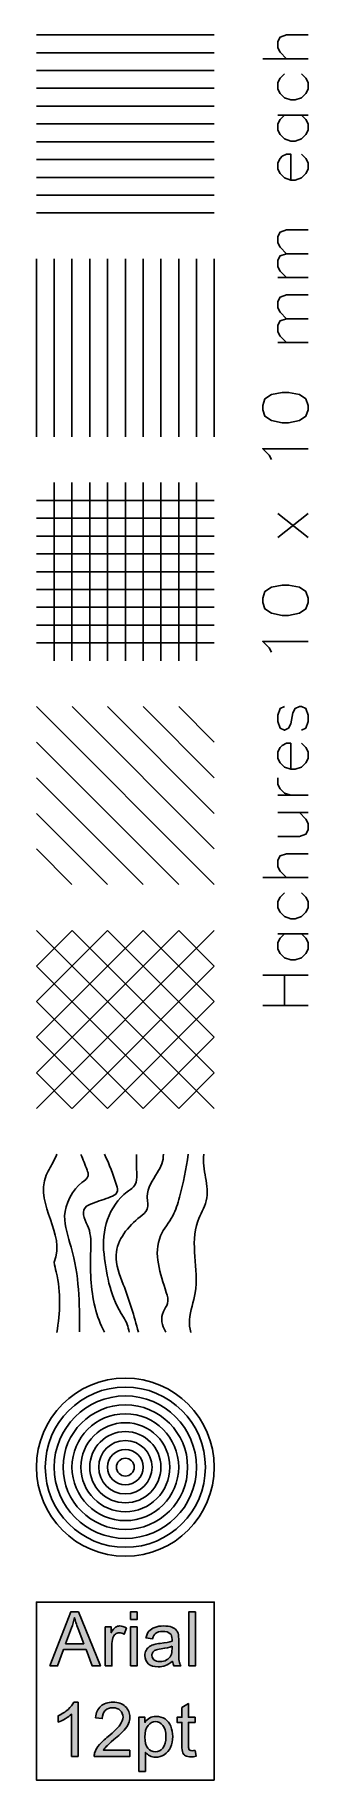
# Model space of a CAD drawing. Extents: x 0.9 to 16.3, y -99 to -1.
import ezdxf

# ---------------------------------------------------------------- set-up
doc = ezdxf.new("R2010")
doc.units = 0
doc.header["$MEASUREMENT"] = 0
doc.layers.add('EBENE_1', color=7, linetype='CONTINUOUS')

# ---------------------------------------------------------------- blocks, each defined once
blk = doc.blocks.new('BLOCK_2')
at = {"layer": 'EBENE_1', "color": 250}
for points in [[(15.061, -2.338), (14.696, -1.973), (14.574, -1.73), (14.574, -1.365), (14.696, -1.122), (15.061, -1), (16.277, -1)], [(13.723, -2.338), (16.277, -2.338)], [(14.939, -3.19), (14.696, -3.433), (14.574, -3.676), (14.574, -4.041), (14.696, -4.284), (14.939, -4.528), (15.304, -4.649), (15.547, -4.649), (15.912, -4.528), (16.156, -4.284), (16.277, -4.041), (16.277, -3.676), (16.156, -3.433), (15.912, -3.19)], [(14.574, -5.501), (16.277, -5.501)], [(14.939, -5.501), (14.696, -5.744), (14.574, -5.988), (14.574, -6.352), (14.696, -6.596), (14.939, -6.839), (15.304, -6.961), (15.547, -6.961), (15.912, -6.839), (16.156, -6.596), (16.277, -6.352), (16.277, -5.988), (16.156, -5.744), (15.912, -5.501)], [(15.304, -9.15), (15.304, -7.691), (15.061, -7.691), (14.818, -7.812), (14.696, -7.934), (14.574, -8.177), (14.574, -8.542), (14.696, -8.785), (14.939, -9.029), (15.304, -9.15), (15.547, -9.15), (15.912, -9.029), (16.156, -8.785), (16.277, -8.542), (16.277, -8.177), (16.156, -7.934), (15.912, -7.691)], [(15.061, -13.286), (14.696, -12.921), (14.574, -12.678), (14.574, -12.313), (14.696, -12.07), (15.061, -11.948), (16.277, -11.948)], [(15.061, -14.625), (14.696, -14.26), (14.574, -14.016), (14.574, -13.651), (14.696, -13.408), (15.061, -13.286), (16.277, -13.286)], [(14.574, -14.625), (16.277, -14.625)], [(15.061, -16.936), (14.696, -16.571), (14.574, -16.328), (14.574, -15.963), (14.696, -15.719), (15.061, -15.598), (16.277, -15.598)], [(15.061, -18.274), (14.696, -17.909), (14.574, -17.666), (14.574, -17.301), (14.696, -17.057), (15.061, -16.936), (16.277, -16.936)], [(14.574, -18.274), (16.277, -18.274)], [(13.723, -22.045), (13.844, -22.41), (14.209, -22.653), (14.818, -22.775), (15.182, -22.775), (15.791, -22.653), (16.156, -22.41), (16.277, -22.045), (16.277, -21.802), (16.156, -21.437), (15.791, -21.193), (15.182, -21.072), (14.818, -21.072), (14.209, -21.193), (13.844, -21.437), (13.723, -21.802), (13.723, -22.045)], [(14.209, -24.843), (14.088, -24.6), (13.723, -24.235), (16.277, -24.235)], [(14.574, -29.222), (16.277, -27.884)], [(14.574, -27.884), (16.277, -29.222)], [(13.723, -32.872), (13.844, -33.237), (14.209, -33.48), (14.818, -33.602), (15.182, -33.602), (15.791, -33.48), (16.156, -33.237), (16.277, -32.872), (16.277, -32.628), (16.156, -32.263), (15.791, -32.02), (15.182, -31.898), (14.818, -31.898), (14.209, -32.02), (13.844, -32.263), (13.723, -32.628), (13.723, -32.872)], [(14.209, -35.67), (14.088, -35.426), (13.723, -35.061), (16.277, -35.061)], [(14.939, -38.711), (14.696, -38.832), (14.574, -39.197), (14.574, -39.562), (14.696, -39.927), (14.939, -40.049), (15.182, -39.927), (15.304, -39.684), (15.426, -39.076), (15.547, -38.832), (15.791, -38.711), (15.912, -38.711), (16.156, -38.832), (16.277, -39.197), (16.277, -39.562), (16.156, -39.927), (15.912, -40.049)], [(15.304, -42.239), (15.304, -40.779), (15.061, -40.779), (14.818, -40.9), (14.696, -41.022), (14.574, -41.265), (14.574, -41.63), (14.696, -41.874), (14.939, -42.117), (15.304, -42.239), (15.547, -42.239), (15.912, -42.117), (16.156, -41.874), (16.277, -41.63), (16.277, -41.265), (16.156, -41.022), (15.912, -40.779)], [(15.304, -43.698), (14.939, -43.577), (14.696, -43.333), (14.574, -43.09), (14.574, -42.725)], [(14.574, -43.698), (16.277, -43.698)], [(14.574, -46.01), (15.791, -46.01), (16.156, -45.888), (16.277, -45.645), (16.277, -45.28), (16.156, -45.036), (15.791, -44.671)], [(14.574, -44.671), (16.277, -44.671)], [(15.061, -48.321), (14.696, -47.956), (14.574, -47.713), (14.574, -47.348), (14.696, -47.104), (15.061, -46.983), (16.277, -46.983)], [(13.723, -48.321), (16.277, -48.321)], [(14.939, -49.172), (14.696, -49.416), (14.574, -49.659), (14.574, -50.024), (14.696, -50.267), (14.939, -50.511), (15.304, -50.632), (15.547, -50.632), (15.912, -50.511), (16.156, -50.267), (16.277, -50.024), (16.277, -49.659), (16.156, -49.416), (15.912, -49.172)], [(14.574, -51.484), (16.277, -51.484)], [(14.939, -51.484), (14.696, -51.727), (14.574, -51.97), (14.574, -52.335), (14.696, -52.579), (14.939, -52.822), (15.304, -52.943), (15.547, -52.943), (15.912, -52.822), (16.156, -52.579), (16.277, -52.335), (16.277, -51.97), (16.156, -51.727), (15.912, -51.484)], [(13.723, -53.795), (16.277, -53.795)], [(14.939, -55.498), (14.939, -53.795)], [(13.723, -55.498), (16.277, -55.498)]]:
    blk.add_lwpolyline(points, dxfattribs=at)

msp = doc.modelspace()

# ---------------------------------------------------------------- hatches: boundary and pattern name
at = {"layer": 'EBENE_1'}
h = msp.add_hatch(color=250, dxfattribs=at)
h.dxf.hatch_style = 2
h.paths.add_polyline_path([(1.764, -92.589), (2.928, -89.559), (3.36, -89.559), (4.6, -92.589), (4.143, -92.589), (3.79, -91.671), (2.523, -91.671), (2.19, -92.589)])
edge = h.paths.add_edge_path()
edge.add_spline(control_points=[(2.638, -91.345), (2.638, -91.345), (3.666, -91.345), (3.666, -91.345), (3.666, -91.345), (3.349, -90.506), (3.349, -90.506), (3.253, -90.251), (3.181, -90.041), (3.135, -89.877), (3.096, -90.072), (3.041, -90.264), (2.971, -90.456), (2.971, -90.456), (2.638, -91.345), (2.638, -91.345)], knot_values=[0, 0, 0, 0, 1, 1, 1, 2, 2, 2, 3, 3, 3, 4, 4, 4, 5, 5, 5, 5], degree=3, periodic=1)
h = msp.add_hatch(color=250, dxfattribs=at)
h.dxf.hatch_style = 2
h.paths.add_polyline_path([(6.285, -89.987), (6.285, -89.559), (6.657, -89.559), (6.657, -89.987)])
h.paths.add_polyline_path([(6.285, -92.589), (6.285, -90.394), (6.657, -90.394), (6.657, -92.589)])
h = msp.add_hatch(color=250, dxfattribs=at)
h.dxf.hatch_style = 2
h.paths.add_polyline_path([(9.569, -92.589), (9.569, -89.559), (9.941, -89.559), (9.941, -92.589)])
h = msp.add_hatch(color=250, dxfattribs=at)
h.dxf.hatch_style = 2
edge = h.paths.add_edge_path()
edge.add_spline(control_points=[(4.869, -92.589), (4.869, -92.589), (4.869, -90.394), (4.869, -90.394), (4.869, -90.394), (5.204, -90.394), (5.204, -90.394), (5.204, -90.394), (5.204, -90.727), (5.204, -90.727), (5.289, -90.571), (5.368, -90.468), (5.44, -90.419), (5.513, -90.369), (5.592, -90.344), (5.679, -90.344), (5.804, -90.344), (5.932, -90.384), (6.061, -90.464), (6.061, -90.464), (5.933, -90.809), (5.933, -90.809), (5.842, -90.756), (5.751, -90.729), (5.66, -90.729), (5.579, -90.729), (5.506, -90.753), (5.441, -90.802), (5.377, -90.851), (5.33, -90.919), (5.303, -91.006), (5.262, -91.138), (5.241, -91.283), (5.241, -91.44), (5.241, -91.44), (5.241, -92.589), (5.241, -92.589), (5.241, -92.589), (4.869, -92.589), (4.869, -92.589)], knot_values=[0, 0, 0, 0, 1, 1, 1, 2, 2, 2, 3, 3, 3, 4, 4, 4, 5, 5, 5, 6, 6, 6, 7, 7, 7, 8, 8, 8, 9, 9, 9, 10, 10, 10, 11, 11, 11, 12, 12, 12, 13, 13, 13, 13], degree=3, periodic=1)
h = msp.add_hatch(color=250, dxfattribs=at)
h.dxf.hatch_style = 2
edge = h.paths.add_edge_path()
edge.add_spline(control_points=[(8.656, -92.318), (8.518, -92.436), (8.385, -92.518), (8.258, -92.566), (8.13, -92.615), (7.993, -92.639), (7.847, -92.639), (7.606, -92.639), (7.421, -92.58), (7.291, -92.462), (7.162, -92.344), (7.097, -92.194), (7.097, -92.01), (7.097, -91.903), (7.122, -91.805), (7.17, -91.716), (7.219, -91.627), (7.283, -91.556), (7.363, -91.502), (7.442, -91.448), (7.531, -91.408), (7.63, -91.38), (7.703, -91.361), (7.814, -91.342), (7.961, -91.324), (8.261, -91.288), (8.483, -91.246), (8.625, -91.196), (8.626, -91.145), (8.627, -91.113), (8.627, -91.099), (8.627, -90.947), (8.592, -90.84), (8.521, -90.778), (8.426, -90.694), (8.285, -90.652), (8.098, -90.652), (7.922, -90.652), (7.793, -90.683), (7.71, -90.744), (7.627, -90.806), (7.565, -90.914), (7.525, -91.07), (7.525, -91.07), (7.161, -91.02), (7.161, -91.02), (7.194, -90.865), (7.249, -90.739), (7.324, -90.643), (7.4, -90.547), (7.51, -90.474), (7.653, -90.422), (7.796, -90.37), (7.962, -90.344), (8.151, -90.344), (8.339, -90.344), (8.491, -90.366), (8.608, -90.411), (8.725, -90.455), (8.811, -90.51), (8.866, -90.577), (8.922, -90.644), (8.96, -90.728), (8.982, -90.83), (8.995, -90.894), (9.001, -91.008), (9.001, -91.173), (9.001, -91.173), (9.001, -91.669), (9.001, -91.669), (9.001, -92.015), (9.009, -92.234), (9.025, -92.326), (9.04, -92.417), (9.072, -92.505), (9.119, -92.589), (9.119, -92.589), (8.73, -92.589), (8.73, -92.589), (8.691, -92.512), (8.667, -92.422), (8.656, -92.318)], knot_values=[0, 0, 0, 0, 1, 1, 1, 2, 2, 2, 3, 3, 3, 4, 4, 4, 5, 5, 5, 6, 6, 6, 7, 7, 7, 8, 8, 8, 9, 9, 9, 10, 10, 10, 11, 11, 11, 12, 12, 12, 13, 13, 13, 14, 14, 14, 15, 15, 15, 16, 16, 16, 17, 17, 17, 18, 18, 18, 19, 19, 19, 20, 20, 20, 21, 21, 21, 22, 22, 22, 23, 23, 23, 24, 24, 24, 25, 25, 25, 26, 26, 26, 27, 27, 27, 27], degree=3, periodic=1)
edge = h.paths.add_edge_path()
edge.add_spline(control_points=[(8.625, -91.487), (8.49, -91.543), (8.287, -91.589), (8.017, -91.628), (7.864, -91.65), (7.756, -91.675), (7.692, -91.702), (7.629, -91.73), (7.58, -91.77), (7.546, -91.823), (7.511, -91.876), (7.494, -91.935), (7.494, -92), (7.494, -92.099), (7.531, -92.182), (7.607, -92.248), (7.682, -92.314), (7.792, -92.347), (7.936, -92.347), (8.08, -92.347), (8.207, -92.316), (8.319, -92.253), (8.43, -92.191), (8.512, -92.105), (8.565, -91.996), (8.605, -91.912), (8.625, -91.788), (8.625, -91.624), (8.625, -91.624), (8.625, -91.487), (8.625, -91.487)], knot_values=[0, 0, 0, 0, 1, 1, 1, 2, 2, 2, 3, 3, 3, 4, 4, 4, 5, 5, 5, 6, 6, 6, 7, 7, 7, 8, 8, 8, 9, 9, 9, 10, 10, 10, 10], degree=3, periodic=1)
h = msp.add_hatch(color=250, dxfattribs=at)
h.dxf.hatch_style = 2
edge = h.paths.add_edge_path()
edge.add_spline(control_points=[(3.347, -97.669), (3.347, -97.669), (2.975, -97.669), (2.975, -97.669), (2.975, -97.669), (2.975, -95.298), (2.975, -95.298), (2.886, -95.384), (2.768, -95.469), (2.623, -95.555), (2.478, -95.64), (2.347, -95.704), (2.231, -95.747), (2.231, -95.747), (2.231, -95.387), (2.231, -95.387), (2.439, -95.289), (2.621, -95.171), (2.777, -95.032), (2.933, -94.892), (3.043, -94.757), (3.108, -94.626), (3.108, -94.626), (3.347, -94.626), (3.347, -94.626), (3.347, -94.626), (3.347, -97.669), (3.347, -97.669)], knot_values=[0, 0, 0, 0, 1, 1, 1, 2, 2, 2, 3, 3, 3, 4, 4, 4, 5, 5, 5, 6, 6, 6, 7, 7, 7, 8, 8, 8, 9, 9, 9, 9], degree=3, periodic=1)
h = msp.add_hatch(color=250, dxfattribs=at)
h.dxf.hatch_style = 2
edge = h.paths.add_edge_path()
edge.add_spline(control_points=[(6.256, -97.312), (6.256, -97.312), (6.256, -97.669), (6.256, -97.669), (6.256, -97.669), (4.253, -97.669), (4.253, -97.669), (4.25, -97.58), (4.264, -97.493), (4.296, -97.411), (4.347, -97.274), (4.429, -97.14), (4.541, -97.008), (4.653, -96.875), (4.816, -96.722), (5.028, -96.549), (5.357, -96.279), (5.58, -96.065), (5.696, -95.907), (5.811, -95.749), (5.869, -95.6), (5.869, -95.46), (5.869, -95.312), (5.817, -95.188), (5.711, -95.086), (5.606, -94.985), (5.468, -94.934), (5.299, -94.934), (5.12, -94.934), (4.976, -94.988), (4.869, -95.096), (4.761, -95.203), (4.707, -95.352), (4.705, -95.542), (4.705, -95.542), (4.323, -95.503), (4.323, -95.503), (4.349, -95.218), (4.448, -95), (4.619, -94.851), (4.79, -94.701), (5.019, -94.626), (5.307, -94.626), (5.598, -94.626), (5.828, -94.707), (5.997, -94.868), (6.167, -95.03), (6.252, -95.229), (6.252, -95.468), (6.252, -95.589), (6.227, -95.708), (6.177, -95.825), (6.128, -95.943), (6.045, -96.066), (5.93, -96.195), (5.815, -96.325), (5.624, -96.503), (5.357, -96.729), (5.133, -96.916), (4.99, -97.043), (4.927, -97.11), (4.863, -97.177), (4.811, -97.244), (4.77, -97.312), (4.77, -97.312), (6.256, -97.312), (6.256, -97.312)], knot_values=[0, 0, 0, 0, 1, 1, 1, 2, 2, 2, 3, 3, 3, 4, 4, 4, 5, 5, 5, 6, 6, 6, 7, 7, 7, 8, 8, 8, 9, 9, 9, 10, 10, 10, 11, 11, 11, 12, 12, 12, 13, 13, 13, 14, 14, 14, 15, 15, 15, 16, 16, 16, 17, 17, 17, 18, 18, 18, 19, 19, 19, 20, 20, 20, 21, 21, 21, 22, 22, 22, 22], degree=3, periodic=1)
h = msp.add_hatch(color=250, dxfattribs=at)
h.dxf.hatch_style = 2
edge = h.paths.add_edge_path()
edge.add_spline(control_points=[(9.925, -97.336), (9.925, -97.336), (9.979, -97.665), (9.979, -97.665), (9.874, -97.687), (9.78, -97.698), (9.697, -97.698), (9.562, -97.698), (9.458, -97.677), (9.383, -97.634), (9.309, -97.591), (9.256, -97.535), (9.226, -97.466), (9.196, -97.396), (9.181, -97.25), (9.181, -97.026), (9.181, -97.026), (9.181, -95.763), (9.181, -95.763), (9.181, -95.763), (8.908, -95.763), (8.908, -95.763), (8.908, -95.763), (8.908, -95.474), (8.908, -95.474), (8.908, -95.474), (9.181, -95.474), (9.181, -95.474), (9.181, -95.474), (9.181, -94.93), (9.181, -94.93), (9.181, -94.93), (9.551, -94.707), (9.551, -94.707), (9.551, -94.707), (9.551, -95.474), (9.551, -95.474), (9.551, -95.474), (9.925, -95.474), (9.925, -95.474), (9.925, -95.474), (9.925, -95.763), (9.925, -95.763), (9.925, -95.763), (9.551, -95.763), (9.551, -95.763), (9.551, -95.763), (9.551, -97.047), (9.551, -97.047), (9.551, -97.153), (9.557, -97.221), (9.57, -97.252), (9.583, -97.282), (9.605, -97.306), (9.634, -97.324), (9.664, -97.342), (9.706, -97.351), (9.761, -97.351), (9.803, -97.351), (9.857, -97.346), (9.925, -97.336)], knot_values=[0, 0, 0, 0, 1, 1, 1, 2, 2, 2, 3, 3, 3, 4, 4, 4, 5, 5, 5, 6, 6, 6, 7, 7, 7, 8, 8, 8, 9, 9, 9, 10, 10, 10, 11, 11, 11, 12, 12, 12, 13, 13, 13, 14, 14, 14, 15, 15, 15, 16, 16, 16, 17, 17, 17, 18, 18, 18, 19, 19, 19, 20, 20, 20, 20], degree=3, periodic=1)
h = msp.add_hatch(color=250, dxfattribs=at)
h.dxf.hatch_style = 2
edge = h.paths.add_edge_path()
edge.add_spline(control_points=[(6.758, -98.51), (6.758, -98.51), (6.758, -95.474), (6.758, -95.474), (6.758, -95.474), (7.097, -95.474), (7.097, -95.474), (7.097, -95.474), (7.097, -95.759), (7.097, -95.759), (7.177, -95.648), (7.267, -95.564), (7.368, -95.508), (7.468, -95.452), (7.59, -95.424), (7.734, -95.424), (7.921, -95.424), (8.086, -95.473), (8.23, -95.569), (8.373, -95.666), (8.481, -95.802), (8.554, -95.977), (8.627, -96.153), (8.664, -96.346), (8.664, -96.555), (8.664, -96.78), (8.624, -96.982), (8.543, -97.162), (8.462, -97.342), (8.345, -97.479), (8.192, -97.575), (8.038, -97.671), (7.876, -97.719), (7.707, -97.719), (7.583, -97.719), (7.472, -97.693), (7.373, -97.64), (7.274, -97.588), (7.194, -97.522), (7.13, -97.442), (7.13, -97.442), (7.13, -98.51), (7.13, -98.51), (7.13, -98.51), (6.758, -98.51), (6.758, -98.51)], knot_values=[0, 0, 0, 0, 1, 1, 1, 2, 2, 2, 3, 3, 3, 4, 4, 4, 5, 5, 5, 6, 6, 6, 7, 7, 7, 8, 8, 8, 9, 9, 9, 10, 10, 10, 11, 11, 11, 12, 12, 12, 13, 13, 13, 14, 14, 14, 15, 15, 15, 15], degree=3, periodic=1)
edge = h.paths.add_edge_path()
edge.add_spline(control_points=[(7.095, -96.584), (7.095, -96.866), (7.152, -97.075), (7.267, -97.21), (7.381, -97.345), (7.519, -97.413), (7.682, -97.413), (7.847, -97.413), (7.989, -97.343), (8.107, -97.203), (8.225, -97.063), (8.284, -96.846), (8.284, -96.553), (8.284, -96.273), (8.226, -96.064), (8.111, -95.925), (7.996, -95.785), (7.858, -95.716), (7.699, -95.716), (7.54, -95.716), (7.4, -95.79), (7.278, -95.938), (7.156, -96.086), (7.095, -96.301), (7.095, -96.584)], knot_values=[0, 0, 0, 0, 1, 1, 1, 2, 2, 2, 3, 3, 3, 4, 4, 4, 5, 5, 5, 6, 6, 6, 7, 7, 7, 8, 8, 8, 8], degree=3, periodic=1)

# ---------------------------------------------------------------- linework, layer by layer
at = {"layer": 'EBENE_1', "color": 250}
for points in [[(1.001, -1), (11.001, -1)], [(1.001, -2), (11.001, -2)], [(1.001, -3), (11.001, -3)], [(1.001, -4), (11.001, -4)], [(1.001, -5), (11.001, -5)], [(1.001, -6), (11.001, -6)], [(1.001, -7), (11.001, -7)], [(1.001, -8), (11.001, -8)], [(1.001, -9), (11.001, -9)], [(1.001, -10), (11.001, -10)], [(1.001, -11), (11.001, -11)], [(1.001, -23.571), (1.001, -13.571)], [(2.001, -23.571), (2.001, -13.571)], [(3.001, -23.571), (3.001, -13.571)], [(4.001, -23.571), (4.001, -13.571)], [(5.001, -23.571), (5.001, -13.571)], [(6.001, -23.571), (6.001, -13.571)], [(7.001, -23.571), (7.001, -13.571)], [(8.001, -23.571), (8.001, -13.571)], [(9.001, -23.571), (9.001, -13.571)], [(10.001, -23.571), (10.001, -13.571)], [(11.001, -23.571), (11.001, -13.571)], [(2.001, -36.143), (2.001, -26.143)], [(3.001, -36.143), (3.001, -26.143)], [(4.001, -36.143), (4.001, -26.143)], [(5.001, -36.143), (5.001, -26.143)], [(6.001, -36.143), (6.001, -26.143)], [(7.001, -36.143), (7.001, -26.143)], [(8.001, -36.143), (8.001, -26.143)], [(9.001, -36.143), (9.001, -26.143)], [(10.001, -36.143), (10.001, -26.143)], [(1.001, -27.143), (11.001, -27.143)], [(1.001, -28.143), (11.001, -28.143)], [(1.001, -29.143), (11.001, -29.143)], [(1.001, -30.143), (11.001, -30.143)], [(1.001, -31.143), (11.001, -31.143)], [(1.001, -32.143), (11.001, -32.143)], [(1.001, -33.143), (11.001, -33.143)], [(1.001, -34.143), (11.001, -34.143)], [(1.001, -35.143), (11.001, -35.143)], [(11.002, -48.714), (1.002, -38.714)], [(11.002, -46.714), (3.002, -38.714)], [(11.002, -44.715), (5.002, -38.715)], [(11.001, -42.713), (7.001, -38.714)], [(11.003, -40.715), (9.001, -38.714)], [(9.001, -48.714), (1.002, -40.714)], [(7.001, -48.714), (1.002, -42.714)], [(5.002, -48.715), (1, -44.713)], [(3.001, -48.713), (1.002, -46.714)], [(3.003, -51.284), (1.001, -53.286)], [(11.002, -51.285), (1.002, -61.285)], [(9.002, -51.285), (1.002, -59.285)], [(7.002, -51.285), (1.002, -57.285)], [(11.002, -61.286), (1.002, -51.286)], [(5.001, -51.286), (1.002, -55.286)], [(11.002, -59.286), (3.002, -51.286)], [(11.002, -57.286), (5.002, -51.286)], [(11.001, -55.285), (7.001, -51.285)], [(11.003, -53.287), (9.001, -51.285)], [(9.001, -61.285), (1.002, -53.286)], [(11.001, -53.286), (3.002, -61.285)], [(7.001, -61.285), (1.002, -55.286)], [(11.002, -55.286), (5.002, -61.285)], [(5.002, -61.286), (1, -57.284)], [(11.002, -57.285), (7, -61.287)], [(3.001, -61.285), (1.002, -59.286)], [(11.001, -59.286), (9.002, -61.285)], [(11.001, -99), (1.001, -99), (1.001, -89), (11.001, -89), (11.001, -99)]]:
    msp.add_lwpolyline(points, dxfattribs=at)
at = {"layer": 'EBENE_1'}
for points in [[(1.764, -92.589), (2.928, -89.559), (3.36, -89.559), (4.6, -92.589), (4.143, -92.589), (3.79, -91.671), (2.523, -91.671), (2.19, -92.589), (1.764, -92.589)], [(6.285, -89.987), (6.285, -89.559), (6.657, -89.559), (6.657, -89.987), (6.285, -89.987)], [(9.569, -92.589), (9.569, -89.559), (9.941, -89.559), (9.941, -92.589), (9.569, -92.589)], [(6.285, -92.589), (6.285, -90.394), (6.657, -90.394), (6.657, -92.589), (6.285, -92.589)]]:
    msp.add_lwpolyline(points, dxfattribs=at)
at = {"layer": 'EBENE_1', "color": 250}
for points, knots in [([(2.15, -63.856), (2.036, -64.128), (1.908, -64.365), (1.777, -64.6), (1.696, -64.745), (1.616, -64.885), (1.541, -65.022), (0.913, -66.835), (2.677, -68.246), (1.99, -69.925), (2.024, -70.102), (2.065, -70.279), (2.108, -70.457), (2.4, -71.655), (2.319, -72.758), (2.157, -73.858)], [0, 0, 0, 0, 1, 1, 1, 2, 2, 2, 3, 3, 3, 4, 4, 4, 5, 5, 5, 5]), ([(3.506, -63.864), (3.621, -64.158), (3.736, -64.452), (3.851, -64.746), (3.891, -64.847), (3.931, -64.955), (3.91, -65.061), (3.876, -65.239), (3.695, -65.339), (3.549, -65.446), (3.059, -65.805), (2.59, -66.698), (2.589, -67.305), (2.588, -67.912), (2.784, -68.493), (2.953, -69.077), (3.409, -70.643), (3.428, -72.229), (3.432, -73.832)], [0, 0, 0, 0, 1, 1, 1, 2, 2, 2, 3, 3, 3, 4, 4, 4, 5, 5, 5, 6, 6, 6, 6]), ([(4.821, -63.856), (5.116, -64.447), (5.314, -64.962), (5.51, -65.593), (5.553, -65.73), (5.592, -65.883), (5.528, -66.011), (5.462, -66.143), (5.311, -66.203), (5.173, -66.252), (4.832, -66.373), (4.491, -66.494), (4.151, -66.615), (3.998, -66.669), (3.836, -66.73), (3.737, -66.858), (3.489, -67.179), (3.78, -67.617), (3.927, -67.994), (4.081, -68.392), (4.064, -68.833), (4.051, -69.26), (4.021, -70.331), (4.04, -71.416), (4.298, -72.456), (4.418, -72.94), (4.594, -73.415), (4.831, -73.854)], [0, 0, 0, 0, 1, 1, 1, 2, 2, 2, 3, 3, 3, 4, 4, 4, 5, 5, 5, 6, 6, 6, 7, 7, 7, 8, 8, 8, 9, 9, 9, 9]), ([(6.623, -63.864), (6.629, -64.242), (6.634, -64.621), (6.639, -65), (6.642, -65.19), (6.642, -65.389), (6.552, -65.556), (6.456, -65.734), (6.273, -65.844), (6.111, -65.964), (5.059, -66.739), (4.646, -68.168), (4.801, -69.465), (4.956, -70.761), (5.185, -71.915), (5.899, -73.008), (6.064, -73.261), (6.16, -73.544), (6.215, -73.844)], [0, 0, 0, 0, 1, 1, 1, 2, 2, 2, 3, 3, 3, 4, 4, 4, 5, 5, 5, 6, 6, 6, 6]), ([(8.137, -63.856), (8.155, -64.211), (7.986, -64.578), (7.794, -64.893), (7.538, -65.314), (7.225, -65.744), (7.232, -66.236), (7.235, -66.472), (7.313, -66.717), (7.229, -66.937), (7.16, -67.122), (6.993, -67.248), (6.839, -67.369), (6.154, -67.909), (5.527, -68.641), (5.483, -69.512), (5.454, -70.081), (5.679, -70.629), (5.882, -71.161), (6.216, -72.041), (6.501, -72.939), (6.735, -73.85)], [0, 0, 0, 0, 1, 1, 1, 2, 2, 2, 3, 3, 3, 4, 4, 4, 5, 5, 5, 6, 6, 6, 7, 7, 7, 7]), ([(9.539, -63.856), (9.424, -64.675), (9.261, -65.473), (9.045, -66.272), (8.949, -66.629), (8.841, -66.987), (8.666, -67.312), (8.458, -67.699), (8.157, -68.035), (7.983, -68.438), (7.55, -69.438), (7.973, -70.576), (8.302, -71.615), (8.366, -71.817), (8.427, -72.032), (8.371, -72.236), (8.327, -72.398), (8.214, -72.532), (8.143, -72.684), (7.964, -73.062), (8.06, -73.463), (8.268, -73.838)], [0, 0, 0, 0, 1, 1, 1, 2, 2, 2, 3, 3, 3, 4, 4, 4, 5, 5, 5, 6, 6, 6, 7, 7, 7, 7]), ([(10.408, -63.856), (10.29, -64.724), (10.752, -65.613), (10.545, -66.474), (10.45, -66.874), (10.217, -67.227), (10.075, -67.613), (9.605, -68.881), (10.15, -70.307), (9.927, -71.641), (9.842, -72.149), (9.647, -72.636), (9.607, -73.149), (9.589, -73.384), (9.613, -73.632), (9.687, -73.857)], [0, 0, 0, 0, 1, 1, 1, 2, 2, 2, 3, 3, 3, 4, 4, 4, 5, 5, 5, 5]), ([(11.001, -81.429), (11.001, -84.19), (8.763, -86.429), (6.001, -86.429), (3.24, -86.429), (1.001, -84.19), (1.001, -81.429), (1.001, -78.667), (3.24, -76.429), (6.001, -76.429), (8.763, -76.429), (11.001, -78.667), (11.001, -81.429)], [0, 0, 0, 0, 1, 1, 1, 2, 2, 2, 3, 3, 3, 4, 4, 4, 4]), ([(10.501, -81.429), (10.501, -83.914), (8.487, -85.929), (6.001, -85.929), (3.516, -85.929), (1.501, -83.914), (1.501, -81.429), (1.501, -78.943), (3.516, -76.929), (6.001, -76.929), (8.487, -76.929), (10.501, -78.943), (10.501, -81.429)], [0, 0, 0, 0, 1, 1, 1, 2, 2, 2, 3, 3, 3, 4, 4, 4, 4]), ([(10.001, -81.429), (10.001, -83.638), (8.21, -85.429), (6.001, -85.429), (3.792, -85.429), (2.001, -83.638), (2.001, -81.429), (2.001, -79.219), (3.792, -77.429), (6.001, -77.429), (8.21, -77.429), (10.001, -79.219), (10.001, -81.429)], [0, 0, 0, 0, 1, 1, 1, 2, 2, 2, 3, 3, 3, 4, 4, 4, 4]), ([(9.501, -81.429), (9.501, -83.362), (7.934, -84.929), (6.001, -84.929), (4.068, -84.929), (2.501, -83.362), (2.501, -81.429), (2.501, -79.496), (4.068, -77.929), (6.001, -77.929), (7.934, -77.929), (9.501, -79.496), (9.501, -81.429)], [0, 0, 0, 0, 1, 1, 1, 2, 2, 2, 3, 3, 3, 4, 4, 4, 4]), ([(9.001, -81.429), (9.001, -83.085), (7.658, -84.429), (6.001, -84.429), (4.344, -84.429), (3.001, -83.085), (3.001, -81.429), (3.001, -79.772), (4.344, -78.429), (6.001, -78.429), (7.658, -78.429), (9.001, -79.772), (9.001, -81.429)], [0, 0, 0, 0, 1, 1, 1, 2, 2, 2, 3, 3, 3, 4, 4, 4, 4]), ([(8.501, -81.429), (8.501, -82.809), (7.382, -83.929), (6.001, -83.929), (4.621, -83.929), (3.501, -82.809), (3.501, -81.429), (3.501, -80.048), (4.621, -78.929), (6.001, -78.929), (7.382, -78.929), (8.501, -80.048), (8.501, -81.429)], [0, 0, 0, 0, 1, 1, 1, 2, 2, 2, 3, 3, 3, 4, 4, 4, 4]), ([(8.001, -81.429), (8.001, -82.533), (7.106, -83.429), (6.001, -83.429), (4.897, -83.429), (4.001, -82.533), (4.001, -81.429), (4.001, -80.324), (4.897, -79.429), (6.001, -79.429), (7.106, -79.429), (8.001, -80.324), (8.001, -81.429)], [0, 0, 0, 0, 1, 1, 1, 2, 2, 2, 3, 3, 3, 4, 4, 4, 4]), ([(7.501, -81.429), (7.501, -82.257), (6.83, -82.929), (6.001, -82.929), (5.173, -82.929), (4.501, -82.257), (4.501, -81.429), (4.501, -80.6), (5.173, -79.929), (6.001, -79.929), (6.83, -79.929), (7.501, -80.6), (7.501, -81.429)], [0, 0, 0, 0, 1, 1, 1, 2, 2, 2, 3, 3, 3, 4, 4, 4, 4]), ([(7.001, -81.429), (7.001, -81.981), (6.554, -82.429), (6.001, -82.429), (5.449, -82.429), (5.001, -81.981), (5.001, -81.429), (5.001, -80.876), (5.449, -80.429), (6.001, -80.429), (6.554, -80.429), (7.001, -80.876), (7.001, -81.429)], [0, 0, 0, 0, 1, 1, 1, 2, 2, 2, 3, 3, 3, 4, 4, 4, 4]), ([(6.501, -81.429), (6.501, -81.705), (6.277, -81.929), (6.001, -81.929), (5.725, -81.929), (5.501, -81.705), (5.501, -81.429), (5.501, -81.152), (5.725, -80.929), (6.001, -80.929), (6.277, -80.929), (6.501, -81.152), (6.501, -81.429)], [0, 0, 0, 0, 1, 1, 1, 2, 2, 2, 3, 3, 3, 4, 4, 4, 4])]:
    msp.add_open_spline(points, degree=3, knots=knots, dxfattribs=at)
at = {"layer": 'EBENE_1'}
for points, knots in [([(2.638, -91.345), (2.638, -91.345), (3.666, -91.345), (3.666, -91.345), (3.666, -91.345), (3.349, -90.506), (3.349, -90.506), (3.253, -90.251), (3.181, -90.041), (3.135, -89.877), (3.096, -90.072), (3.041, -90.264), (2.971, -90.456), (2.971, -90.456), (2.638, -91.345), (2.638, -91.345)], [0, 0, 0, 0, 1, 1, 1, 2, 2, 2, 3, 3, 3, 4, 4, 4, 5, 5, 5, 5]), ([(4.869, -92.589), (4.869, -92.589), (4.869, -90.394), (4.869, -90.394), (4.869, -90.394), (5.204, -90.394), (5.204, -90.394), (5.204, -90.394), (5.204, -90.727), (5.204, -90.727), (5.289, -90.571), (5.368, -90.468), (5.44, -90.419), (5.513, -90.369), (5.592, -90.344), (5.679, -90.344), (5.804, -90.344), (5.932, -90.384), (6.061, -90.464), (6.061, -90.464), (5.933, -90.809), (5.933, -90.809), (5.842, -90.756), (5.751, -90.729), (5.66, -90.729), (5.579, -90.729), (5.506, -90.753), (5.441, -90.802), (5.377, -90.851), (5.33, -90.919), (5.303, -91.006), (5.262, -91.138), (5.241, -91.283), (5.241, -91.44), (5.241, -91.44), (5.241, -92.589), (5.241, -92.589), (5.241, -92.589), (4.869, -92.589), (4.869, -92.589)], [0, 0, 0, 0, 1, 1, 1, 2, 2, 2, 3, 3, 3, 4, 4, 4, 5, 5, 5, 6, 6, 6, 7, 7, 7, 8, 8, 8, 9, 9, 9, 10, 10, 10, 11, 11, 11, 12, 12, 12, 13, 13, 13, 13]), ([(8.656, -92.318), (8.518, -92.436), (8.385, -92.518), (8.258, -92.566), (8.13, -92.615), (7.993, -92.639), (7.847, -92.639), (7.606, -92.639), (7.421, -92.58), (7.291, -92.462), (7.162, -92.344), (7.097, -92.194), (7.097, -92.01), (7.097, -91.903), (7.122, -91.805), (7.17, -91.716), (7.219, -91.627), (7.283, -91.556), (7.363, -91.502), (7.442, -91.448), (7.531, -91.408), (7.63, -91.38), (7.703, -91.361), (7.814, -91.342), (7.961, -91.324), (8.261, -91.288), (8.483, -91.246), (8.625, -91.196), (8.626, -91.145), (8.627, -91.113), (8.627, -91.099), (8.627, -90.947), (8.592, -90.84), (8.521, -90.778), (8.426, -90.694), (8.285, -90.652), (8.098, -90.652), (7.922, -90.652), (7.793, -90.683), (7.71, -90.744), (7.627, -90.806), (7.565, -90.914), (7.525, -91.07), (7.525, -91.07), (7.161, -91.02), (7.161, -91.02), (7.194, -90.865), (7.249, -90.739), (7.324, -90.643), (7.4, -90.547), (7.51, -90.474), (7.653, -90.422), (7.796, -90.37), (7.962, -90.344), (8.151, -90.344), (8.339, -90.344), (8.491, -90.366), (8.608, -90.411), (8.725, -90.455), (8.811, -90.51), (8.866, -90.577), (8.922, -90.644), (8.96, -90.728), (8.982, -90.83), (8.995, -90.894), (9.001, -91.008), (9.001, -91.173), (9.001, -91.173), (9.001, -91.669), (9.001, -91.669), (9.001, -92.015), (9.009, -92.234), (9.025, -92.326), (9.04, -92.417), (9.072, -92.505), (9.119, -92.589), (9.119, -92.589), (8.73, -92.589), (8.73, -92.589), (8.691, -92.512), (8.667, -92.422), (8.656, -92.318)], [0, 0, 0, 0, 1, 1, 1, 2, 2, 2, 3, 3, 3, 4, 4, 4, 5, 5, 5, 6, 6, 6, 7, 7, 7, 8, 8, 8, 9, 9, 9, 10, 10, 10, 11, 11, 11, 12, 12, 12, 13, 13, 13, 14, 14, 14, 15, 15, 15, 16, 16, 16, 17, 17, 17, 18, 18, 18, 19, 19, 19, 20, 20, 20, 21, 21, 21, 22, 22, 22, 23, 23, 23, 24, 24, 24, 25, 25, 25, 26, 26, 26, 27, 27, 27, 27]), ([(8.625, -91.487), (8.49, -91.543), (8.287, -91.589), (8.017, -91.628), (7.864, -91.65), (7.756, -91.675), (7.692, -91.702), (7.629, -91.73), (7.58, -91.77), (7.546, -91.823), (7.511, -91.876), (7.494, -91.935), (7.494, -92), (7.494, -92.099), (7.531, -92.182), (7.607, -92.248), (7.682, -92.314), (7.792, -92.347), (7.936, -92.347), (8.08, -92.347), (8.207, -92.316), (8.319, -92.253), (8.43, -92.191), (8.512, -92.105), (8.565, -91.996), (8.605, -91.912), (8.625, -91.788), (8.625, -91.624), (8.625, -91.624), (8.625, -91.487), (8.625, -91.487)], [0, 0, 0, 0, 1, 1, 1, 2, 2, 2, 3, 3, 3, 4, 4, 4, 5, 5, 5, 6, 6, 6, 7, 7, 7, 8, 8, 8, 9, 9, 9, 10, 10, 10, 10]), ([(3.347, -97.669), (3.347, -97.669), (2.975, -97.669), (2.975, -97.669), (2.975, -97.669), (2.975, -95.298), (2.975, -95.298), (2.886, -95.384), (2.768, -95.469), (2.623, -95.555), (2.478, -95.64), (2.347, -95.704), (2.231, -95.747), (2.231, -95.747), (2.231, -95.387), (2.231, -95.387), (2.439, -95.289), (2.621, -95.171), (2.777, -95.032), (2.933, -94.892), (3.043, -94.757), (3.108, -94.626), (3.108, -94.626), (3.347, -94.626), (3.347, -94.626), (3.347, -94.626), (3.347, -97.669), (3.347, -97.669)], [0, 0, 0, 0, 1, 1, 1, 2, 2, 2, 3, 3, 3, 4, 4, 4, 5, 5, 5, 6, 6, 6, 7, 7, 7, 8, 8, 8, 9, 9, 9, 9]), ([(6.256, -97.312), (6.256, -97.312), (6.256, -97.669), (6.256, -97.669), (6.256, -97.669), (4.253, -97.669), (4.253, -97.669), (4.25, -97.58), (4.264, -97.493), (4.296, -97.411), (4.347, -97.274), (4.429, -97.14), (4.541, -97.008), (4.653, -96.875), (4.816, -96.722), (5.028, -96.549), (5.357, -96.279), (5.58, -96.065), (5.696, -95.907), (5.811, -95.749), (5.869, -95.6), (5.869, -95.46), (5.869, -95.312), (5.817, -95.188), (5.711, -95.086), (5.606, -94.985), (5.468, -94.934), (5.299, -94.934), (5.12, -94.934), (4.976, -94.988), (4.869, -95.096), (4.761, -95.203), (4.707, -95.352), (4.705, -95.542), (4.705, -95.542), (4.323, -95.503), (4.323, -95.503), (4.349, -95.218), (4.448, -95), (4.619, -94.851), (4.79, -94.701), (5.019, -94.626), (5.307, -94.626), (5.598, -94.626), (5.828, -94.707), (5.997, -94.868), (6.167, -95.03), (6.252, -95.229), (6.252, -95.468), (6.252, -95.589), (6.227, -95.708), (6.177, -95.825), (6.128, -95.943), (6.045, -96.066), (5.93, -96.195), (5.815, -96.325), (5.624, -96.503), (5.357, -96.729), (5.133, -96.916), (4.99, -97.043), (4.927, -97.11), (4.863, -97.177), (4.811, -97.244), (4.77, -97.312), (4.77, -97.312), (6.256, -97.312), (6.256, -97.312)], [0, 0, 0, 0, 1, 1, 1, 2, 2, 2, 3, 3, 3, 4, 4, 4, 5, 5, 5, 6, 6, 6, 7, 7, 7, 8, 8, 8, 9, 9, 9, 10, 10, 10, 11, 11, 11, 12, 12, 12, 13, 13, 13, 14, 14, 14, 15, 15, 15, 16, 16, 16, 17, 17, 17, 18, 18, 18, 19, 19, 19, 20, 20, 20, 21, 21, 21, 22, 22, 22, 22]), ([(9.925, -97.336), (9.925, -97.336), (9.979, -97.665), (9.979, -97.665), (9.874, -97.687), (9.78, -97.698), (9.697, -97.698), (9.562, -97.698), (9.458, -97.677), (9.383, -97.634), (9.309, -97.591), (9.256, -97.535), (9.226, -97.466), (9.196, -97.396), (9.181, -97.25), (9.181, -97.026), (9.181, -97.026), (9.181, -95.763), (9.181, -95.763), (9.181, -95.763), (8.908, -95.763), (8.908, -95.763), (8.908, -95.763), (8.908, -95.474), (8.908, -95.474), (8.908, -95.474), (9.181, -95.474), (9.181, -95.474), (9.181, -95.474), (9.181, -94.93), (9.181, -94.93), (9.181, -94.93), (9.551, -94.707), (9.551, -94.707), (9.551, -94.707), (9.551, -95.474), (9.551, -95.474), (9.551, -95.474), (9.925, -95.474), (9.925, -95.474), (9.925, -95.474), (9.925, -95.763), (9.925, -95.763), (9.925, -95.763), (9.551, -95.763), (9.551, -95.763), (9.551, -95.763), (9.551, -97.047), (9.551, -97.047), (9.551, -97.153), (9.557, -97.221), (9.57, -97.252), (9.583, -97.282), (9.605, -97.306), (9.634, -97.324), (9.664, -97.342), (9.706, -97.351), (9.761, -97.351), (9.803, -97.351), (9.857, -97.346), (9.925, -97.336)], [0, 0, 0, 0, 1, 1, 1, 2, 2, 2, 3, 3, 3, 4, 4, 4, 5, 5, 5, 6, 6, 6, 7, 7, 7, 8, 8, 8, 9, 9, 9, 10, 10, 10, 11, 11, 11, 12, 12, 12, 13, 13, 13, 14, 14, 14, 15, 15, 15, 16, 16, 16, 17, 17, 17, 18, 18, 18, 19, 19, 19, 20, 20, 20, 20]), ([(6.758, -98.51), (6.758, -98.51), (6.758, -95.474), (6.758, -95.474), (6.758, -95.474), (7.097, -95.474), (7.097, -95.474), (7.097, -95.474), (7.097, -95.759), (7.097, -95.759), (7.177, -95.648), (7.267, -95.564), (7.368, -95.508), (7.468, -95.452), (7.59, -95.424), (7.734, -95.424), (7.921, -95.424), (8.086, -95.473), (8.23, -95.569), (8.373, -95.666), (8.481, -95.802), (8.554, -95.977), (8.627, -96.153), (8.664, -96.346), (8.664, -96.555), (8.664, -96.78), (8.624, -96.982), (8.543, -97.162), (8.462, -97.342), (8.345, -97.479), (8.192, -97.575), (8.038, -97.671), (7.876, -97.719), (7.707, -97.719), (7.583, -97.719), (7.472, -97.693), (7.373, -97.64), (7.274, -97.588), (7.194, -97.522), (7.13, -97.442), (7.13, -97.442), (7.13, -98.51), (7.13, -98.51), (7.13, -98.51), (6.758, -98.51), (6.758, -98.51)], [0, 0, 0, 0, 1, 1, 1, 2, 2, 2, 3, 3, 3, 4, 4, 4, 5, 5, 5, 6, 6, 6, 7, 7, 7, 8, 8, 8, 9, 9, 9, 10, 10, 10, 11, 11, 11, 12, 12, 12, 13, 13, 13, 14, 14, 14, 15, 15, 15, 15]), ([(7.095, -96.584), (7.095, -96.866), (7.152, -97.075), (7.267, -97.21), (7.381, -97.345), (7.519, -97.413), (7.682, -97.413), (7.847, -97.413), (7.989, -97.343), (8.107, -97.203), (8.225, -97.063), (8.284, -96.846), (8.284, -96.553), (8.284, -96.273), (8.226, -96.064), (8.111, -95.925), (7.996, -95.785), (7.858, -95.716), (7.699, -95.716), (7.54, -95.716), (7.4, -95.79), (7.278, -95.938), (7.156, -96.086), (7.095, -96.301), (7.095, -96.584)], [0, 0, 0, 0, 1, 1, 1, 2, 2, 2, 3, 3, 3, 4, 4, 4, 5, 5, 5, 6, 6, 6, 7, 7, 7, 8, 8, 8, 8])]:
    msp.add_open_spline(points, degree=3, knots=knots, dxfattribs=at)

# ---------------------------------------------------------------- block references
msp.add_blockref('BLOCK_2', (0, 0), dxfattribs=at)

doc.saveas('drawing.dxf')
